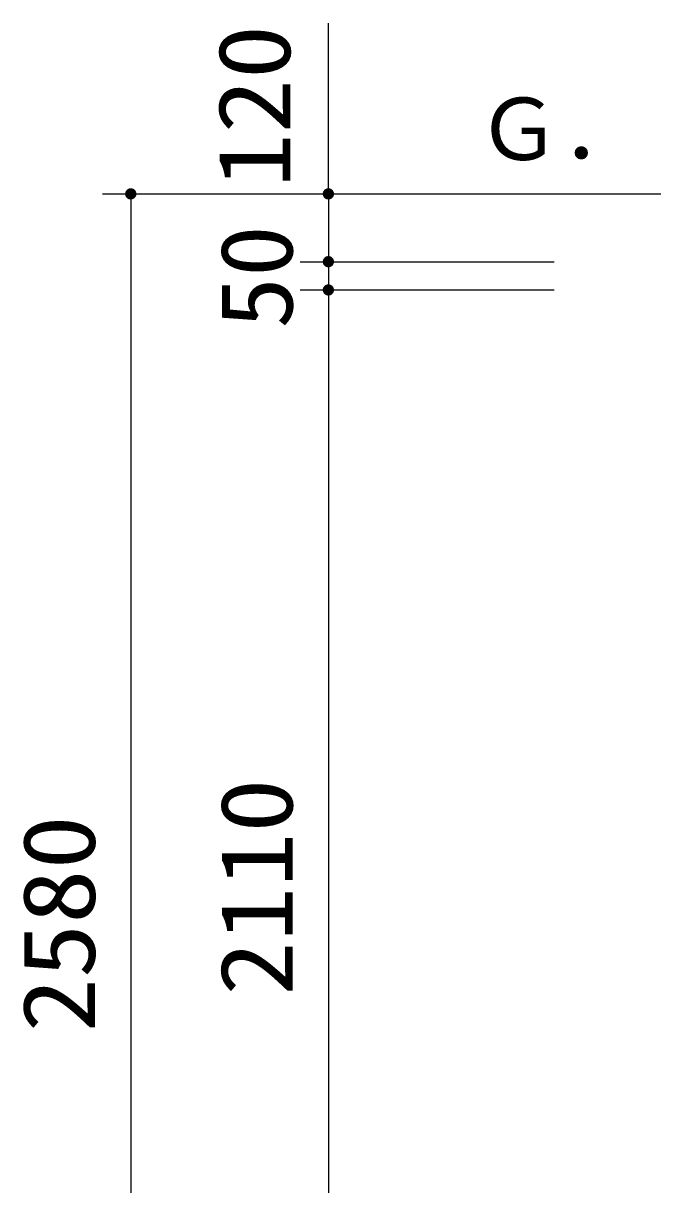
# Model space of a CAD drawing. Units: millimetres, scale not verified. Extents: x -14850 to 14850, y -10500 to 10500.
# Drawn here: x -472 to 643, y -4326 to -2270 of the extents above; entities that cross this region are included whole.
import ezdxf
from ezdxf.enums import TextEntityAlignment as Align

# ---------------------------------------------------------------- set-up
doc = ezdxf.new("R2010")
doc.units = ezdxf.units.MM
doc.header["$LTSCALE"] = 50
for name, color, linetype, lineweight in [('0-0_機器', 2, 'Continuous', 25), ('0-1_空気管', 3, 'Continuous', 25), ('0-3_製作', 5, 'Continuous', 25)]:
    doc.layers.add(name, color=color, linetype=linetype, lineweight=lineweight)
doc.styles.add('ＭＳ ゴシック', font='')
doc.styles.get('ＭＳ ゴシック').set_extended_font_data('MS Gothic')

msp = doc.modelspace()

# ---------------------------------------------------------------- linework, layer by layer
at = {"layer": '0-0_機器'}
msp.add_line((468.11, -2572.23), (2813.84, -2572.23), dxfattribs=at)
at = {"layer": '0-3_製作', "color": 2}
for p, q in [((68.32, -2572.23), (68.32, -2270.25)), ((-331.68, -2572.23), (468.11, -2572.23)), ((-281.68, -2572.23), (-281.68, -5152.23)), ((68.32, -2572.23), (68.32, -2692.23)), ((18.32, -2692.23), (468.11, -2692.23)), ((68.32, -2692.23), (68.32, -2742.23)), ((18.32, -2742.23), (468.11, -2742.23)), ((18.32, -2742.23), (468.11, -2742.23)), ((68.32, -2742.23), (68.32, -4852.23))]:
    msp.add_line(p, q, dxfattribs=at)
at = {"layer": '0-3_製作'}
for points in [[(-291.51, -2570.35), (-281.68, -2562.23), (-281.68, -2572.23)], [(-291.19, -2569.14), (-281.68, -2562.23), (-291.51, -2570.35)], [(-290.73, -2567.97), (-281.68, -2562.23), (-291.19, -2569.14)], [(-290.13, -2566.87), (-281.68, -2562.23), (-290.73, -2567.97)], [(-289.39, -2565.85), (-281.68, -2562.23), (-290.13, -2566.87)], [(-288.53, -2564.94), (-281.68, -2562.23), (-289.39, -2565.85)], [(-287.56, -2564.14), (-281.68, -2562.23), (-288.53, -2564.94)], [(-286.5, -2563.47), (-281.68, -2562.23), (-287.56, -2564.14)], [(-285.36, -2562.93), (-281.68, -2562.23), (-286.5, -2563.47)], [(-284.17, -2562.54), (-281.68, -2562.23), (-285.36, -2562.93)], [(-282.94, -2562.31), (-281.68, -2562.23), (-284.17, -2562.54)], [(-281.68, -2562.23), (-271.68, -2572.23), (-281.68, -2572.23)], [(-281.68, -2562.23), (-271.76, -2570.97), (-271.68, -2572.23)], [(-281.68, -2562.23), (-272, -2569.74), (-271.76, -2570.97)], [(-281.68, -2562.23), (-272.39, -2568.55), (-272, -2569.74)], [(-281.68, -2562.23), (-272.92, -2567.41), (-272.39, -2568.55)], [(-281.68, -2562.23), (-273.59, -2566.35), (-272.92, -2567.41)], [(-281.68, -2562.23), (-274.39, -2565.38), (-273.59, -2566.35)], [(-281.68, -2562.23), (-275.31, -2564.52), (-274.39, -2565.38)], [(-281.68, -2562.23), (-276.32, -2563.78), (-275.31, -2564.52)], [(-281.68, -2562.23), (-277.43, -2563.18), (-276.32, -2563.78)], [(-281.68, -2562.23), (-278.59, -2562.72), (-277.43, -2563.18)], [(-281.68, -2562.23), (-279.81, -2562.41), (-278.59, -2562.72)], [(-281.06, -2562.25), (-279.81, -2562.41), (-281.68, -2562.23)], [(58.32, -2572.23), (68.32, -2562.23), (68.32, -2572.23)], [(58.34, -2571.6), (68.32, -2562.23), (58.32, -2572.23)], [(58.49, -2570.35), (68.32, -2562.23), (58.34, -2571.6)], [(58.81, -2569.14), (68.32, -2562.23), (58.49, -2570.35)], [(59.27, -2567.97), (68.32, -2562.23), (58.81, -2569.14)], [(59.87, -2566.87), (68.32, -2562.23), (59.27, -2567.97)], [(60.61, -2565.85), (68.32, -2562.23), (59.87, -2566.87)], [(61.47, -2564.94), (68.32, -2562.23), (60.61, -2565.85)], [(62.44, -2564.14), (68.32, -2562.23), (61.47, -2564.94)], [(63.5, -2563.47), (68.32, -2562.23), (62.44, -2564.14)], [(64.64, -2562.93), (68.32, -2562.23), (63.5, -2563.47)], [(65.83, -2562.54), (68.32, -2562.23), (64.64, -2562.93)], [(67.06, -2562.31), (68.32, -2562.23), (65.83, -2562.54)], [(68.32, -2562.23), (78.24, -2570.97), (68.32, -2572.23)], [(68.32, -2562.23), (78, -2569.74), (78.24, -2570.97)], [(68.32, -2562.23), (77.61, -2568.55), (78, -2569.74)], [(68.32, -2562.23), (77.08, -2567.41), (77.61, -2568.55)], [(68.32, -2562.23), (76.41, -2566.35), (77.08, -2567.41)], [(68.32, -2562.23), (75.61, -2565.38), (76.41, -2566.35)], [(68.32, -2562.23), (74.69, -2564.52), (75.61, -2565.38)], [(68.32, -2562.23), (73.68, -2563.78), (74.69, -2564.52)], [(68.32, -2562.23), (72.57, -2563.18), (73.68, -2563.78)], [(68.32, -2562.23), (71.41, -2562.72), (72.57, -2563.18)], [(68.32, -2562.23), (70.19, -2562.41), (71.41, -2562.72)], [(68.32, -2562.23), (68.94, -2562.25), (70.19, -2562.41)], [(-291.66, -2571.6), (-281.68, -2572.23), (-291.68, -2572.23)], [(-291.68, -2572.23), (-281.68, -2572.23), (-291.6, -2573.48)], [(-291.51, -2570.35), (-281.68, -2572.23), (-291.66, -2571.6)], [(-291.6, -2573.48), (-281.68, -2572.23), (-291.37, -2574.72)], [(-291.37, -2574.72), (-281.68, -2572.23), (-290.98, -2575.91)], [(-290.98, -2575.91), (-281.68, -2572.23), (-290.45, -2577.05)], [(-290.45, -2577.05), (-281.68, -2572.23), (-289.77, -2578.11)], [(-289.77, -2578.11), (-281.68, -2572.23), (-288.97, -2579.07)], [(-288.97, -2579.07), (-281.68, -2572.23), (-288.06, -2579.93)], [(-288.06, -2579.93), (-281.68, -2572.23), (-287.04, -2580.67)], [(-287.04, -2580.67), (-281.68, -2572.23), (-285.94, -2581.28)], [(-285.94, -2581.28), (-281.68, -2572.23), (-284.77, -2581.74)], [(-284.77, -2581.74), (-281.68, -2572.23), (-281.68, -2582.23)], [(-284.77, -2581.74), (-281.68, -2582.23), (-283.56, -2582.05)], [(-283.56, -2582.05), (-281.68, -2582.23), (-282.31, -2582.21)], [(-281.68, -2572.23), (-280.43, -2582.15), (-281.68, -2582.23)], [(-281.68, -2572.23), (-279.2, -2581.91), (-280.43, -2582.15)], [(-281.68, -2572.23), (-278, -2581.53), (-279.2, -2581.91)], [(-281.68, -2572.23), (-276.87, -2580.99), (-278, -2581.53)], [(-281.68, -2572.23), (-275.81, -2580.32), (-276.87, -2580.99)], [(-281.68, -2572.23), (-274.84, -2579.52), (-275.81, -2580.32)], [(-281.68, -2572.23), (-273.98, -2578.6), (-274.84, -2579.52)], [(-281.68, -2572.23), (-273.24, -2577.59), (-273.98, -2578.6)], [(-281.68, -2572.23), (-272.63, -2576.49), (-273.24, -2577.59)], [(-281.68, -2572.23), (-272.17, -2575.32), (-272.63, -2576.49)], [(-281.68, -2572.23), (-271.86, -2574.1), (-272.17, -2575.32)], [(-281.68, -2572.23), (-271.7, -2572.86), (-271.86, -2574.1)], [(-271.68, -2572.23), (-271.7, -2572.86), (-281.68, -2572.23)], [(58.32, -2572.23), (68.32, -2572.23), (58.4, -2573.48)], [(58.4, -2573.48), (68.32, -2572.23), (58.63, -2574.72)], [(58.63, -2574.72), (68.32, -2572.23), (59.02, -2575.91)], [(59.02, -2575.91), (68.32, -2572.23), (59.55, -2577.05)], [(59.55, -2577.05), (68.32, -2572.23), (60.23, -2578.11)], [(60.23, -2578.11), (68.32, -2572.23), (61.03, -2579.07)], [(61.03, -2579.07), (68.32, -2572.23), (61.94, -2579.93)], [(61.94, -2579.93), (68.32, -2572.23), (62.96, -2580.67)], [(62.96, -2580.67), (68.32, -2572.23), (64.06, -2581.28)], [(64.06, -2581.28), (68.32, -2572.23), (65.23, -2581.74)], [(65.23, -2581.74), (68.32, -2572.23), (66.44, -2582.05)], [(66.44, -2582.05), (68.32, -2572.23), (67.69, -2582.21)], [(67.69, -2582.21), (68.32, -2572.23), (68.32, -2582.23)], [(68.32, -2572.23), (78.24, -2570.97), (78.32, -2572.23)], [(68.32, -2572.23), (69.57, -2582.15), (68.32, -2582.23)], [(68.32, -2572.23), (70.8, -2581.91), (69.57, -2582.15)], [(68.32, -2572.23), (72, -2581.53), (70.8, -2581.91)], [(68.32, -2572.23), (73.13, -2580.99), (72, -2581.53)], [(68.32, -2572.23), (74.19, -2580.32), (73.13, -2580.99)], [(68.32, -2572.23), (75.16, -2579.52), (74.19, -2580.32)], [(68.32, -2572.23), (76.02, -2578.6), (75.16, -2579.52)], [(68.32, -2572.23), (76.76, -2577.59), (76.02, -2578.6)], [(68.32, -2572.23), (77.37, -2576.49), (76.76, -2577.59)], [(68.32, -2572.23), (77.83, -2575.32), (77.37, -2576.49)], [(68.32, -2572.23), (78.14, -2574.1), (77.83, -2575.32)], [(68.32, -2572.23), (78.3, -2572.86), (78.14, -2574.1)], [(68.32, -2572.23), (78.32, -2572.23), (78.3, -2572.86)], [(58.32, -2692.23), (68.32, -2682.23), (68.32, -2692.23)], [(58.34, -2691.6), (68.32, -2682.23), (58.32, -2692.23)], [(58.32, -2692.23), (68.32, -2692.23), (58.4, -2693.48)], [(58.49, -2690.35), (68.32, -2682.23), (58.34, -2691.6)], [(58.4, -2693.48), (68.32, -2692.23), (58.63, -2694.71)], [(58.81, -2689.14), (68.32, -2682.23), (58.49, -2690.35)], [(58.63, -2694.71), (68.32, -2692.23), (59.02, -2695.91)], [(59.27, -2687.97), (68.32, -2682.23), (58.81, -2689.14)], [(59.02, -2695.91), (68.32, -2692.23), (59.55, -2697.05)], [(59.87, -2686.87), (68.32, -2682.23), (59.27, -2687.97)], [(59.55, -2697.05), (68.32, -2692.23), (60.23, -2698.11)], [(60.61, -2685.85), (68.32, -2682.23), (59.87, -2686.87)], [(60.23, -2698.11), (68.32, -2692.23), (61.03, -2699.07)], [(61.47, -2684.94), (68.32, -2682.23), (60.61, -2685.85)], [(61.03, -2699.07), (68.32, -2692.23), (61.94, -2699.93)], [(62.44, -2684.14), (68.32, -2682.23), (61.47, -2684.94)], [(61.94, -2699.93), (68.32, -2692.23), (62.96, -2700.67)], [(63.5, -2683.46), (68.32, -2682.23), (62.44, -2684.14)], [(62.96, -2700.67), (68.32, -2692.23), (64.06, -2701.28)], [(64.64, -2682.93), (68.32, -2682.23), (63.5, -2683.46)], [(64.06, -2701.28), (68.32, -2692.23), (65.23, -2701.74)], [(65.83, -2682.54), (68.32, -2682.23), (64.64, -2682.93)], [(65.23, -2701.74), (68.32, -2692.23), (66.44, -2702.05)], [(67.06, -2682.31), (68.32, -2682.23), (65.83, -2682.54)], [(66.44, -2702.05), (68.32, -2692.23), (67.69, -2702.21)], [(67.69, -2702.21), (68.32, -2692.23), (68.32, -2702.23)], [(68.32, -2682.23), (78.24, -2690.97), (68.32, -2692.23)], [(68.32, -2682.23), (78, -2689.74), (78.24, -2690.97)], [(68.32, -2682.23), (77.61, -2688.55), (78, -2689.74)], [(68.32, -2682.23), (77.08, -2687.41), (77.61, -2688.55)], [(68.32, -2682.23), (76.41, -2686.35), (77.08, -2687.41)], [(68.32, -2682.23), (75.61, -2685.38), (76.41, -2686.35)], [(68.32, -2682.23), (74.69, -2684.52), (75.61, -2685.38)], [(68.32, -2682.23), (73.68, -2683.78), (74.69, -2684.52)], [(68.32, -2682.23), (72.57, -2683.18), (73.68, -2683.78)], [(68.32, -2682.23), (71.41, -2682.72), (72.57, -2683.18)], [(68.32, -2682.23), (70.19, -2682.41), (71.41, -2682.72)], [(68.32, -2682.23), (68.94, -2682.25), (70.19, -2682.41)], [(68.32, -2692.23), (78.24, -2690.97), (78.32, -2692.23)], [(68.32, -2692.23), (69.57, -2702.15), (68.32, -2702.23)], [(68.32, -2692.23), (70.8, -2701.91), (69.57, -2702.15)], [(68.32, -2692.23), (72, -2701.53), (70.8, -2701.91)], [(68.32, -2692.23), (73.13, -2700.99), (72, -2701.53)], [(68.32, -2692.23), (74.19, -2700.32), (73.13, -2700.99)], [(68.32, -2692.23), (75.16, -2699.52), (74.19, -2700.32)], [(68.32, -2692.23), (76.02, -2698.6), (75.16, -2699.52)], [(68.32, -2692.23), (76.76, -2697.59), (76.02, -2698.6)], [(68.32, -2692.23), (77.37, -2696.49), (76.76, -2697.59)], [(68.32, -2692.23), (77.83, -2695.32), (77.37, -2696.49)], [(68.32, -2692.23), (78.14, -2694.1), (77.83, -2695.32)], [(68.32, -2692.23), (78.3, -2692.86), (78.14, -2694.1)], [(68.32, -2692.23), (78.32, -2692.23), (78.3, -2692.86)], [(58.32, -2742.23), (68.32, -2732.23), (68.32, -2742.23)], [(58.34, -2741.6), (68.32, -2732.23), (58.32, -2742.23)], [(58.32, -2742.23), (68.32, -2732.23), (68.32, -2742.23)], [(58.34, -2741.6), (68.32, -2732.23), (58.32, -2742.23)], [(58.49, -2740.35), (68.32, -2732.23), (58.34, -2741.6)], [(58.49, -2740.35), (68.32, -2732.23), (58.34, -2741.6)], [(58.81, -2739.14), (68.32, -2732.23), (58.49, -2740.35)], [(58.81, -2739.14), (68.32, -2732.23), (58.49, -2740.35)], [(59.27, -2737.97), (68.32, -2732.23), (58.81, -2739.14)], [(59.27, -2737.97), (68.32, -2732.23), (58.81, -2739.14)], [(59.87, -2736.87), (68.32, -2732.23), (59.27, -2737.97)], [(59.87, -2736.87), (68.32, -2732.23), (59.27, -2737.97)], [(60.61, -2735.85), (68.32, -2732.23), (59.87, -2736.87)], [(60.61, -2735.85), (68.32, -2732.23), (59.87, -2736.87)], [(61.47, -2734.94), (68.32, -2732.23), (60.61, -2735.85)], [(61.47, -2734.94), (68.32, -2732.23), (60.61, -2735.85)], [(62.44, -2734.14), (68.32, -2732.23), (61.47, -2734.94)], [(62.44, -2734.14), (68.32, -2732.23), (61.47, -2734.94)], [(63.5, -2733.47), (68.32, -2732.23), (62.44, -2734.14)], [(63.5, -2733.47), (68.32, -2732.23), (62.44, -2734.14)], [(64.64, -2732.93), (68.32, -2732.23), (63.5, -2733.47)], [(64.64, -2732.93), (68.32, -2732.23), (63.5, -2733.47)], [(65.83, -2732.54), (68.32, -2732.23), (64.64, -2732.93)], [(65.83, -2732.54), (68.32, -2732.23), (64.64, -2732.93)], [(67.06, -2732.31), (68.32, -2732.23), (65.83, -2732.54)], [(67.06, -2732.31), (68.32, -2732.23), (65.83, -2732.54)], [(68.32, -2732.23), (78.24, -2740.98), (68.32, -2742.23)], [(68.32, -2732.23), (78, -2739.74), (78.24, -2740.98)], [(68.32, -2732.23), (77.61, -2738.55), (78, -2739.74)], [(68.32, -2732.23), (77.08, -2737.41), (77.61, -2738.55)], [(68.32, -2732.23), (76.41, -2736.35), (77.08, -2737.41)], [(68.32, -2732.23), (75.61, -2735.38), (76.41, -2736.35)], [(68.32, -2732.23), (74.69, -2734.52), (75.61, -2735.38)], [(68.32, -2732.23), (73.68, -2733.79), (74.69, -2734.52)], [(68.32, -2732.23), (72.57, -2733.18), (73.68, -2733.79)], [(68.32, -2732.23), (71.41, -2732.72), (72.57, -2733.18)], [(68.32, -2732.23), (70.19, -2732.41), (71.41, -2732.72)], [(68.32, -2732.23), (68.94, -2732.25), (70.19, -2732.41)], [(68.32, -2732.23), (78.24, -2740.98), (68.32, -2742.23)], [(68.32, -2732.23), (78, -2739.74), (78.24, -2740.98)], [(68.32, -2732.23), (77.61, -2738.55), (78, -2739.74)], [(68.32, -2732.23), (77.08, -2737.41), (77.61, -2738.55)], [(68.32, -2732.23), (76.41, -2736.35), (77.08, -2737.41)], [(68.32, -2732.23), (75.61, -2735.38), (76.41, -2736.35)], [(68.32, -2732.23), (74.69, -2734.52), (75.61, -2735.38)], [(68.32, -2732.23), (73.68, -2733.79), (74.69, -2734.52)], [(68.32, -2732.23), (72.57, -2733.18), (73.68, -2733.79)], [(68.32, -2732.23), (71.41, -2732.72), (72.57, -2733.18)], [(68.32, -2732.23), (70.19, -2732.41), (71.41, -2732.72)], [(68.32, -2732.23), (68.94, -2732.25), (70.19, -2732.41)], [(58.32, -2742.23), (68.32, -2742.23), (58.4, -2743.48)], [(58.32, -2742.23), (68.32, -2742.23), (58.4, -2743.48)], [(58.4, -2743.48), (68.32, -2742.23), (58.63, -2744.72)], [(58.4, -2743.48), (68.32, -2742.23), (58.63, -2744.72)], [(58.63, -2744.72), (68.32, -2742.23), (59.02, -2745.91)], [(58.63, -2744.72), (68.32, -2742.23), (59.02, -2745.91)], [(59.02, -2745.91), (68.32, -2742.23), (59.55, -2747.05)], [(59.02, -2745.91), (68.32, -2742.23), (59.55, -2747.05)], [(59.55, -2747.05), (68.32, -2742.23), (60.23, -2748.11)], [(59.55, -2747.05), (68.32, -2742.23), (60.23, -2748.11)], [(60.23, -2748.11), (68.32, -2742.23), (61.03, -2749.07)], [(60.23, -2748.11), (68.32, -2742.23), (61.03, -2749.07)], [(61.03, -2749.07), (68.32, -2742.23), (61.94, -2749.93)], [(61.03, -2749.07), (68.32, -2742.23), (61.94, -2749.93)], [(61.94, -2749.93), (68.32, -2742.23), (62.96, -2750.67)], [(61.94, -2749.93), (68.32, -2742.23), (62.96, -2750.67)], [(62.96, -2750.67), (68.32, -2742.23), (64.06, -2751.28)], [(62.96, -2750.67), (68.32, -2742.23), (64.06, -2751.28)], [(64.06, -2751.28), (68.32, -2742.23), (65.23, -2751.74)], [(64.06, -2751.28), (68.32, -2742.23), (65.23, -2751.74)], [(65.23, -2751.74), (68.32, -2742.23), (66.44, -2752.05)], [(65.23, -2751.74), (68.32, -2742.23), (66.44, -2752.05)], [(66.44, -2752.05), (68.32, -2742.23), (67.69, -2752.21)], [(66.44, -2752.05), (68.32, -2742.23), (67.69, -2752.21)], [(67.69, -2752.21), (68.32, -2742.23), (68.32, -2752.23)], [(67.69, -2752.21), (68.32, -2742.23), (68.32, -2752.23)], [(68.32, -2742.23), (78.24, -2740.98), (78.32, -2742.23)], [(68.32, -2742.23), (78.24, -2740.98), (78.32, -2742.23)], [(68.32, -2742.23), (69.57, -2752.15), (68.32, -2752.23)], [(68.32, -2742.23), (70.8, -2751.91), (69.57, -2752.15)], [(68.32, -2742.23), (72, -2751.53), (70.8, -2751.91)], [(68.32, -2742.23), (73.13, -2750.99), (72, -2751.53)], [(68.32, -2742.23), (74.19, -2750.32), (73.13, -2750.99)], [(68.32, -2742.23), (75.16, -2749.52), (74.19, -2750.32)], [(68.32, -2742.23), (76.02, -2748.6), (75.16, -2749.52)], [(68.32, -2742.23), (76.76, -2747.59), (76.02, -2748.6)], [(68.32, -2742.23), (77.37, -2746.49), (76.76, -2747.59)], [(68.32, -2742.23), (77.83, -2745.32), (77.37, -2746.49)], [(68.32, -2742.23), (78.14, -2744.1), (77.83, -2745.32)], [(68.32, -2742.23), (78.3, -2742.86), (78.14, -2744.1)], [(68.32, -2742.23), (78.32, -2742.23), (78.3, -2742.86)], [(68.32, -2742.23), (69.57, -2752.15), (68.32, -2752.23)], [(68.32, -2742.23), (70.8, -2751.91), (69.57, -2752.15)], [(68.32, -2742.23), (72, -2751.53), (70.8, -2751.91)], [(68.32, -2742.23), (73.13, -2750.99), (72, -2751.53)], [(68.32, -2742.23), (74.19, -2750.32), (73.13, -2750.99)], [(68.32, -2742.23), (75.16, -2749.52), (74.19, -2750.32)], [(68.32, -2742.23), (76.02, -2748.6), (75.16, -2749.52)], [(68.32, -2742.23), (76.76, -2747.59), (76.02, -2748.6)], [(68.32, -2742.23), (77.37, -2746.49), (76.76, -2747.59)], [(68.32, -2742.23), (77.83, -2745.32), (77.37, -2746.49)], [(68.32, -2742.23), (78.14, -2744.1), (77.83, -2745.32)], [(68.32, -2742.23), (78.3, -2742.86), (78.14, -2744.1)], [(68.32, -2742.23), (78.32, -2742.23), (78.3, -2742.86)]]:
    msp.add_solid(points, dxfattribs=at)

# ---------------------------------------------------------------- texts
at = {"layer": '0-1_空気管', "color": 4, "style": 'ＭＳ ゴシック'}
msp.add_text('Ｇ．Ｌ', height=110, rotation=0.002, dxfattribs=at).set_placement((330.46, -2545.02), align=Align.BOTTOM_LEFT)
at = {"layer": '0-3_製作', "color": 4, "style": 'ＭＳ ゴシック'}
for s, width, p in [('120', 1.1, (39.3, -2561.27)), ('50', 1.05, (43.32, -2810.98)), ('2110', 1.1, (43.32, -3990.98)), ('2580', 1.1, (-306.68, -4055.98))]:
    msp.add_text(s, height=128.4, rotation=90, dxfattribs=dict(at, width=width)).set_placement(p, align=Align.BOTTOM_LEFT)

doc.saveas('drawing.dxf')
